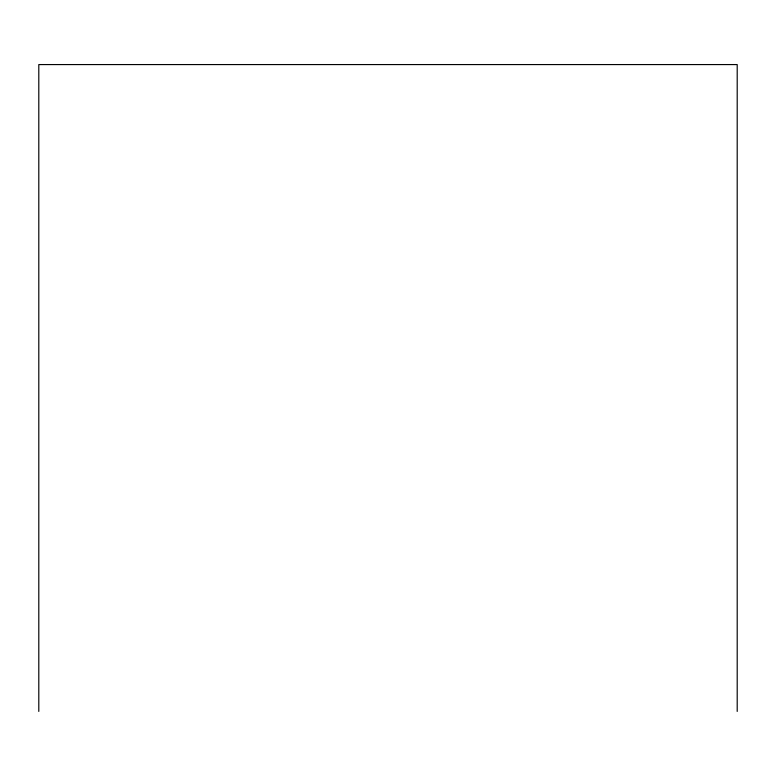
<?xml version="1.0" encoding="UTF-8"?>
<svg xmlns="http://www.w3.org/2000/svg" width="776" height="776" viewBox="0 0 776 776"><rect width="100%" height="100%" fill="white"/><g stroke="black" fill="none" stroke-linecap="round" stroke-linejoin="round"><path stroke-width="1.16" d="M737.2 711.427L737.2 64.573L38.8 64.573L38.8 711.427"/></g></svg>
